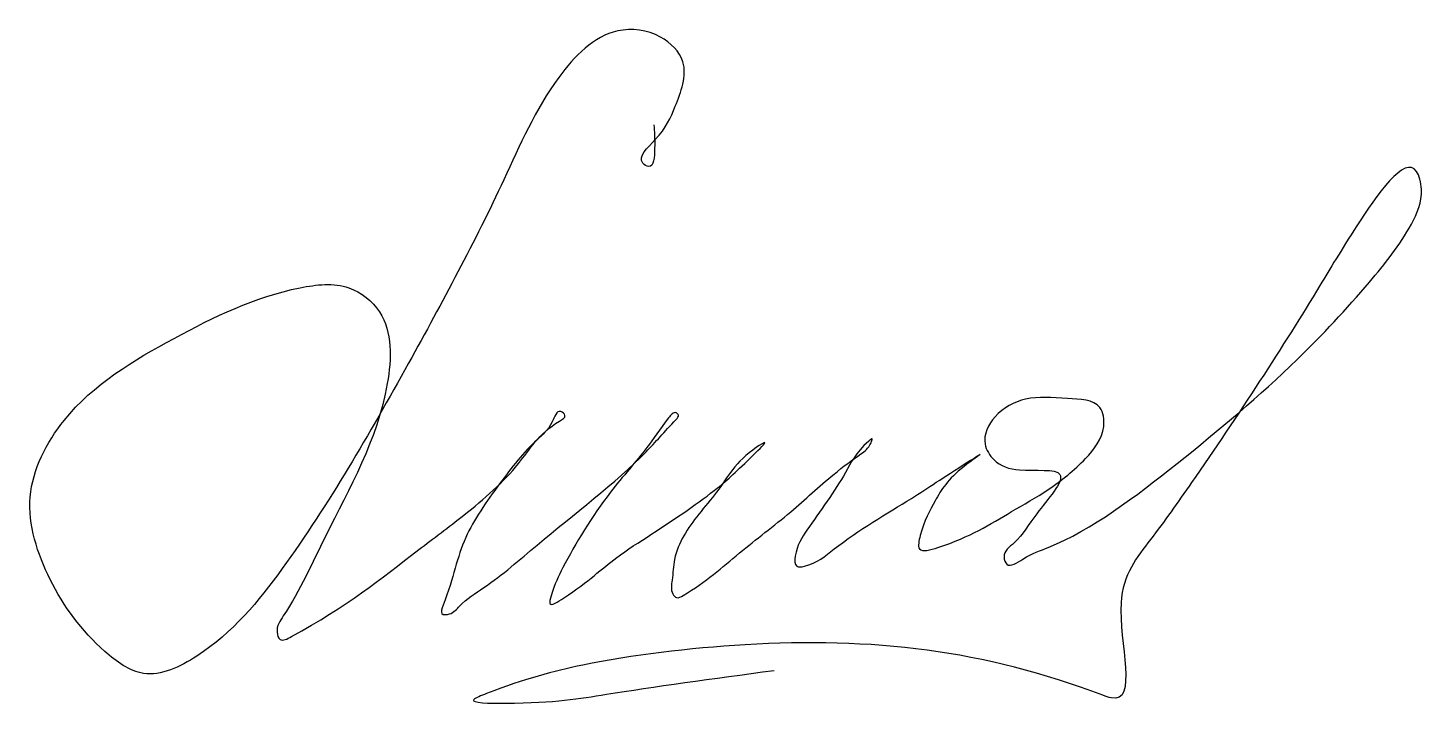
# Model space of a CAD drawing. Header units: millimetres. Extents: x 446.1 to 458.6, y 20.2 to 26.2.
import ezdxf

# ---------------------------------------------------------------- set-up
doc = ezdxf.new("R2010")
doc.units = ezdxf.units.MM

msp = doc.modelspace()

# ---------------------------------------------------------------- linework, layer by layer
at = {"color": 5, "lineweight": 30}
msp.add_spline([(451.718, 25.336), (451.724, 25.124), (451.67, 24.963), (451.619, 24.994), (451.73, 25.204), (451.909, 25.504), (451.977, 25.898), (451.776, 26.12), (451.395, 26.175), (450.868, 25.76), (450.376, 24.845), (449.525, 23.207), (448.396, 21.371), (447.633, 20.59), (447.157, 20.435), (446.811, 20.632), (446.323, 21.274), (446.145, 22.012), (446.448, 22.696), (447.43, 23.428), (448.556, 23.88), (448.992, 23.879), (449.265, 23.665), (449.335, 23.024), (448.782, 21.657), (448.406, 20.949), (448.35, 20.803), (448.377, 20.739), (448.479, 20.764), (449.618, 21.542), (450.019, 21.849), (450.507, 22.309), (450.874, 22.689), (450.923, 22.739), (450.885, 22.775), (450.808, 22.682), (450.673, 22.522), (450.339, 22.129), (450.036, 21.648), (449.835, 21.045), (449.824, 20.969), (449.891, 20.966), (449.981, 21.037), (450.198, 21.202), (450.674, 21.582), (451.648, 22.415), (451.916, 22.704), (451.937, 22.743), (451.917, 22.763), (451.848, 22.717), (451.655, 22.454), (451.331, 22.055), (450.904, 21.38), (450.799, 21.128), (450.789, 21.059), (450.911, 21.108), (451.385, 21.47), (451.698, 21.681), (452.286, 22.092), (452.608, 22.388), (452.707, 22.497), (452.635, 22.455), (452.278, 22.055), (452.118, 21.857), (451.902, 21.454), (451.88, 21.268), (451.886, 21.146), (451.92, 21.112), (451.98, 21.131), (452.482, 21.511), (452.94, 21.879), (453.327, 22.216), (453.568, 22.397), (453.658, 22.496), (453.667, 22.53), (453.637, 22.51), (453.429, 22.229), (453.085, 21.715), (452.981, 21.482), (452.994, 21.392), (453.062, 21.392), (453.329, 21.547), (454.018, 21.998), (454.523, 22.324), (454.634, 22.392), (454.489, 22.284), (454.23, 21.976), (454.098, 21.668), (454.091, 21.548), (454.255, 21.56), (454.914, 21.881), (455.241, 22.078), (455.574, 22.355), (455.737, 22.641), (455.703, 22.811), (455.414, 22.891), (455.038, 22.885), (454.766, 22.728), (454.677, 22.484), (454.757, 22.343), (454.985, 22.253), (455.346, 22.213), (455.139, 21.862), (454.936, 21.602), (454.846, 21.474), (454.871, 21.411), (455.015, 21.457), (455.242, 21.561), (456.393, 22.311), (457.466, 23.24), (458.111, 23.93), (458.486, 24.449), (458.576, 24.761), (458.533, 24.92), (458, 24.435), (457.669, 23.9), (456.522, 22.14), (456.155, 21.631), (455.892, 21.066), (455.803, 20.216), (455.73, 20.24), (454.158, 20.643), (452.532, 20.691), (451.082, 20.509), (450.222, 20.255), (450.109, 20.202), (450.389, 20.169), (451.293, 20.249), (452.791, 20.462)], degree=3, dxfattribs=at)

doc.saveas('drawing.dxf')
